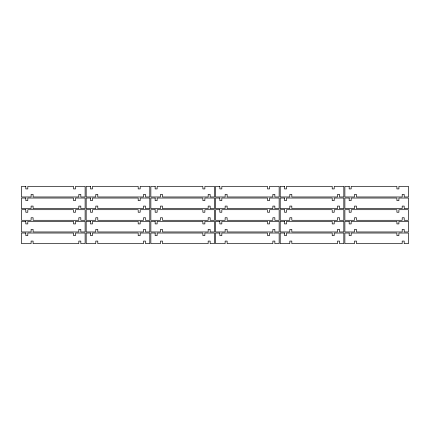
<?xml version="1.0" encoding="UTF-8"?>
<svg xmlns="http://www.w3.org/2000/svg" width="430" height="430" viewBox="0 0 430 430"><rect width="100%" height="100%" fill="white"/><g stroke="black" fill="none" stroke-linecap="round" stroke-linejoin="round"><path stroke-width="0.64" d="M25.805 186.373L21.5 186.373L21.5 196.978L31.105 196.978L31.105 194.43L33.099 194.43L33.099 196.978L78.819 196.978L78.819 194.43L80.813 194.43L80.813 196.978L85.118 196.978L85.118 186.373L75.508 186.373L75.508 188.915L73.519 188.915L73.519 186.373L27.799 186.373L27.799 188.915L25.805 188.915L25.805 186.373M90.483 186.373L86.177 186.373L86.177 196.978L95.782 196.978L95.782 194.43L97.777 194.43L97.777 196.978L143.496 196.978L143.496 194.43L145.49 194.43L145.49 196.978L149.791 196.978L149.791 186.373L140.185 186.373L140.185 188.915L138.191 188.915L138.191 186.373L92.477 186.373L92.477 188.915L90.483 188.915L90.483 186.373M155.16 186.373L150.855 186.373L150.855 196.978L160.46 196.978L160.46 194.43L162.454 194.43L162.454 196.978L208.174 196.978L208.174 194.43L210.162 194.43L210.162 196.978L214.468 196.978L214.468 186.373L204.863 186.373L204.863 188.915L202.869 188.915L202.869 186.373L157.149 186.373L157.149 188.915L155.16 188.915L155.16 186.373M219.837 186.373L215.532 186.373L215.532 196.978L225.137 196.978L225.137 194.43L227.131 194.43L227.131 196.978L272.851 196.978L272.851 194.43L274.84 194.43L274.84 196.978L279.145 196.978L279.145 186.373L269.54 186.373L269.54 188.915L267.546 188.915L267.546 186.373L221.826 186.373L221.826 188.915L219.837 188.915L219.837 186.373M284.51 186.373L280.209 186.373L280.209 196.978L289.815 196.978L289.815 194.43L291.809 194.43L291.809 196.978L337.523 196.978L337.523 194.43L339.517 194.43L339.517 196.978L343.823 196.978L343.823 186.373L334.217 186.373L334.217 188.915L332.223 188.915L332.223 186.373L286.504 186.373L286.504 188.915L284.51 188.915L284.51 186.373M349.187 186.373L344.881 186.373L344.881 196.978L354.492 196.978L354.492 194.43L356.481 194.43L356.481 196.978L402.2 196.978L402.2 194.43L404.195 194.43L404.195 196.978L408.5 196.978L408.5 186.373L398.895 186.373L398.895 188.915L396.901 188.915L396.901 186.373L351.181 186.373L351.181 188.915L349.187 188.915L349.187 186.373M25.805 198.036L21.5 198.036L21.5 208.636L31.105 208.636L31.105 206.094L33.099 206.094L33.099 208.636L78.819 208.636L78.819 206.094L80.813 206.094L80.813 208.636L85.118 208.636L85.118 198.036L75.508 198.036L75.508 200.579L73.519 200.579L73.519 198.036L27.799 198.036L27.799 200.579L25.805 200.579L25.805 198.036M90.483 198.036L86.177 198.036L86.177 208.636L95.782 208.636L95.782 206.094L97.777 206.094L97.777 208.636L143.496 208.636L143.496 206.094L145.49 206.094L145.49 208.636L149.791 208.636L149.791 198.036L140.185 198.036L140.185 200.579L138.191 200.579L138.191 198.036L92.477 198.036L92.477 200.579L90.483 200.579L90.483 198.036M155.16 198.036L150.855 198.036L150.855 208.636L160.46 208.636L160.46 206.094L162.454 206.094L162.454 208.636L208.174 208.636L208.174 206.094L210.162 206.094L210.162 208.636L214.468 208.636L214.468 198.036L204.863 198.036L204.863 200.579L202.869 200.579L202.869 198.036L157.149 198.036L157.149 200.579L155.16 200.579L155.16 198.036M219.837 198.036L215.532 198.036L215.532 208.636L225.137 208.636L225.137 206.094L227.131 206.094L227.131 208.636L272.851 208.636L272.851 206.094L274.84 206.094L274.84 208.636L279.145 208.636L279.145 198.036L269.54 198.036L269.54 200.579L267.546 200.579L267.546 198.036L221.826 198.036L221.826 200.579L219.837 200.579L219.837 198.036M284.51 198.036L280.209 198.036L280.209 208.636L289.815 208.636L289.815 206.094L291.809 206.094L291.809 208.636L337.523 208.636L337.523 206.094L339.517 206.094L339.517 208.636L343.823 208.636L343.823 198.036L334.217 198.036L334.217 200.579L332.223 200.579L332.223 198.036L286.504 198.036L286.504 200.579L284.51 200.579L284.51 198.036M349.187 198.036L344.881 198.036L344.881 208.636L354.492 208.636L354.492 206.094L356.481 206.094L356.481 208.636L402.2 208.636L402.2 206.094L404.195 206.094L404.195 208.636L408.5 208.636L408.5 198.036L398.895 198.036L398.895 200.579L396.901 200.579L396.901 198.036L351.181 198.036L351.181 200.579L349.187 200.579L349.187 198.036M25.805 209.7L21.5 209.7L21.5 220.3L31.105 220.3L31.105 217.757L33.099 217.757L33.099 220.3L78.819 220.3L78.819 217.757L80.813 217.757L80.813 220.3L85.118 220.3L85.118 209.7L75.508 209.7L75.508 212.243L73.519 212.243L73.519 209.7L27.799 209.7L27.799 212.243L25.805 212.243L25.805 209.7M90.483 209.7L86.177 209.7L86.177 220.3L95.782 220.3L95.782 217.757L97.777 217.757L97.777 220.3L143.496 220.3L143.496 217.757L145.49 217.757L145.49 220.3L149.791 220.3L149.791 209.7L140.185 209.7L140.185 212.243L138.191 212.243L138.191 209.7L92.477 209.7L92.477 212.243L90.483 212.243L90.483 209.7M155.16 209.7L150.855 209.7L150.855 220.3L160.46 220.3L160.46 217.757L162.454 217.757L162.454 220.3L208.174 220.3L208.174 217.757L210.162 217.757L210.162 220.3L214.468 220.3L214.468 209.7L204.863 209.7L204.863 212.243L202.869 212.243L202.869 209.7L157.149 209.7L157.149 212.243L155.16 212.243L155.16 209.7M219.837 209.7L215.532 209.7L215.532 220.3L225.137 220.3L225.137 217.757L227.131 217.757L227.131 220.3L272.851 220.3L272.851 217.757L274.84 217.757L274.84 220.3L279.145 220.3L279.145 209.7L269.54 209.7L269.54 212.243L267.546 212.243L267.546 209.7L221.826 209.7L221.826 212.243L219.837 212.243L219.837 209.7M284.51 209.7L280.209 209.7L280.209 220.3L289.815 220.3L289.815 217.757L291.809 217.757L291.809 220.3L337.523 220.3L337.523 217.757L339.517 217.757L339.517 220.3L343.823 220.3L343.823 209.7L334.217 209.7L334.217 212.243L332.223 212.243L332.223 209.7L286.504 209.7L286.504 212.243L284.51 212.243L284.51 209.7M349.187 209.7L344.881 209.7L344.881 220.3L354.492 220.3L354.492 217.757L356.481 217.757L356.481 220.3L402.2 220.3L402.2 217.757L404.195 217.757L404.195 220.3L408.5 220.3L408.5 209.7L398.895 209.7L398.895 212.243L396.901 212.243L396.901 209.7L351.181 209.7L351.181 212.243L349.187 212.243L349.187 209.7M25.805 221.364L21.5 221.364L21.5 231.963L31.105 231.963L31.105 229.421L33.099 229.421L33.099 231.963L78.819 231.963L78.819 229.421L80.813 229.421L80.813 231.963L85.118 231.963L85.118 221.364L75.508 221.364L75.508 223.906L73.519 223.906L73.519 221.364L27.799 221.364L27.799 223.906L25.805 223.906L25.805 221.364M90.483 221.364L86.177 221.364L86.177 231.963L95.782 231.963L95.782 229.421L97.777 229.421L97.777 231.963L143.496 231.963L143.496 229.421L145.49 229.421L145.49 231.963L149.791 231.963L149.791 221.364L140.185 221.364L140.185 223.906L138.191 223.906L138.191 221.364L92.477 221.364L92.477 223.906L90.483 223.906L90.483 221.364M155.16 221.364L150.855 221.364L150.855 231.963L160.46 231.963L160.46 229.421L162.454 229.421L162.454 231.963L208.174 231.963L208.174 229.421L210.162 229.421L210.162 231.963L214.468 231.963L214.468 221.364L204.863 221.364L204.863 223.906L202.869 223.906L202.869 221.364L157.149 221.364L157.149 223.906L155.16 223.906L155.16 221.364M219.837 221.364L215.532 221.364L215.532 231.963L225.137 231.963L225.137 229.421L227.131 229.421L227.131 231.963L272.851 231.963L272.851 229.421L274.84 229.421L274.84 231.963L279.145 231.963L279.145 221.364L269.54 221.364L269.54 223.906L267.546 223.906L267.546 221.364L221.826 221.364L221.826 223.906L219.837 223.906L219.837 221.364M284.51 221.364L280.209 221.364L280.209 231.963L289.815 231.963L289.815 229.421L291.809 229.421L291.809 231.963L337.523 231.963L337.523 229.421L339.517 229.421L339.517 231.963L343.823 231.963L343.823 221.364L334.217 221.364L334.217 223.906L332.223 223.906L332.223 221.364L286.504 221.364L286.504 223.906L284.51 223.906L284.51 221.364M349.187 221.364L344.881 221.364L344.881 231.963L354.492 231.963L354.492 229.421L356.481 229.421L356.481 231.963L402.2 231.963L402.2 229.421L404.195 229.421L404.195 231.963L408.5 231.963L408.5 221.364L398.895 221.364L398.895 223.906L396.901 223.906L396.901 221.364L351.181 221.364L351.181 223.906L349.187 223.906L349.187 221.364M25.805 233.022L21.5 233.022L21.5 243.627L31.105 243.627L31.105 241.085L33.099 241.085L33.099 243.627L78.819 243.627L78.819 241.085L80.813 241.085L80.813 243.627L85.118 243.627L85.118 233.022L75.508 233.022L75.508 235.57L73.519 235.57L73.519 233.022L27.799 233.022L27.799 235.57L25.805 235.57L25.805 233.022M90.483 233.022L86.177 233.022L86.177 243.627L95.782 243.627L95.782 241.085L97.777 241.085L97.777 243.627L143.496 243.627L143.496 241.085L145.49 241.085L145.49 243.627L149.791 243.627L149.791 233.022L140.185 233.022L140.185 235.57L138.191 235.57L138.191 233.022L92.477 233.022L92.477 235.57L90.483 235.57L90.483 233.022M155.16 233.022L150.855 233.022L150.855 243.627L160.46 243.627L160.46 241.085L162.454 241.085L162.454 243.627L208.174 243.627L208.174 241.085L210.162 241.085L210.162 243.627L214.468 243.627L214.468 233.022L204.863 233.022L204.863 235.57L202.869 235.57L202.869 233.022L157.149 233.022L157.149 235.57L155.16 235.57L155.16 233.022M219.837 233.022L215.532 233.022L215.532 243.627L225.137 243.627L225.137 241.085L227.131 241.085L227.131 243.627L272.851 243.627L272.851 241.085L274.84 241.085L274.84 243.627L279.145 243.627L279.145 233.022L269.54 233.022L269.54 235.57L267.546 235.57L267.546 233.022L221.826 233.022L221.826 235.57L219.837 235.57L219.837 233.022M284.51 233.022L280.209 233.022L280.209 243.627L289.815 243.627L289.815 241.085L291.809 241.085L291.809 243.627L337.523 243.627L337.523 241.085L339.517 241.085L339.517 243.627L343.823 243.627L343.823 233.022L334.217 233.022L334.217 235.57L332.223 235.57L332.223 233.022L286.504 233.022L286.504 235.57L284.51 235.57L284.51 233.022M349.187 233.022L344.881 233.022L344.881 243.627L354.492 243.627L354.492 241.085L356.481 241.085L356.481 243.627L402.2 243.627L402.2 241.085L404.195 241.085L404.195 243.627L408.5 243.627L408.5 233.022L398.895 233.022L398.895 235.57L396.901 235.57L396.901 233.022L351.181 233.022L351.181 235.57L349.187 235.57L349.187 233.022"/></g></svg>
